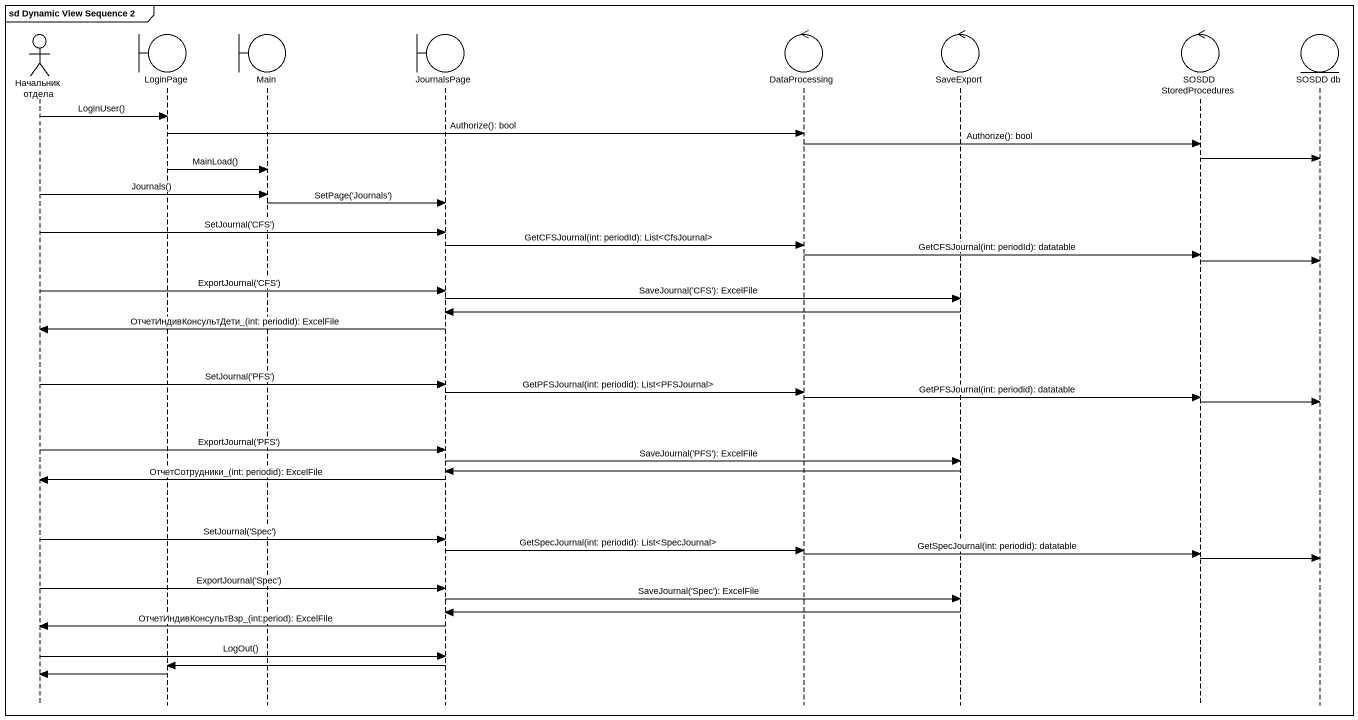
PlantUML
@startuml
mainframe sd Dynamic View Sequence 2
hide footbox
actor "Начальник отдела" as Начальник_отдела
boundary LoginPage
boundary Main
boundary JournalsPage
control DataProcessing
control SaveExport
control "SOSDD StoredProcedures" as SOSDD_StoredProcedures
entity "SOSDD db" as SOSDD_db

Начальник_отдела -> LoginPage : LoginUser()
LoginPage -> DataProcessing : Authorize(): bool
DataProcessing -> SOSDD_StoredProcedures : Authorize(): bool
SOSDD_StoredProcedures -> SOSDD_db
LoginPage -> Main : MainLoad()
Начальник_отдела -> Main : Journals()
Main -> JournalsPage : SetPage('Journals')
Начальник_отдела -> JournalsPage : SetJournal('CFS')
JournalsPage -> DataProcessing : GetCFSJournal(int: periodId): List<CfsJournal>
DataProcessing -> SOSDD_StoredProcedures : GetCFSJournal(int: periodId): datatable
SOSDD_StoredProcedures -> SOSDD_db
Начальник_отдела -> JournalsPage : ExportJournal('CFS')
JournalsPage -> SaveExport : SaveJournal('CFS'): ExcelFile
SaveExport -> JournalsPage
JournalsPage -> Начальник_отдела : ОтчетИндивКонсультДети_(int: periodid): ExcelFile
Начальник_отдела -> JournalsPage : SetJournal('PFS')
JournalsPage -> DataProcessing : GetPFSJournal(int: periodid): List<PFSJournal>
DataProcessing -> SOSDD_StoredProcedures : GetPFSJournal(int: periodid): datatable
SOSDD_StoredProcedures -> SOSDD_db
Начальник_отдела -> JournalsPage : ExportJournal('PFS')
JournalsPage -> SaveExport : SaveJournal('PFS'): ExcelFile
SaveExport -> JournalsPage
JournalsPage -> Начальник_отдела : ОтчетСотрудники_(int: periodid): ExcelFile
Начальник_отдела -> JournalsPage : SetJournal('Spec')
JournalsPage -> DataProcessing : GetSpecJournal(int: periodid): List<SpecJournal>
DataProcessing -> SOSDD_StoredProcedures : GetSpecJournal(int: periodid): datatable
SOSDD_StoredProcedures -> SOSDD_db
Начальник_отдела -> JournalsPage : ExportJournal('Spec')
JournalsPage -> SaveExport : SaveJournal('Spec'): ExcelFile
SaveExport -> JournalsPage
JournalsPage -> Начальник_отдела : ОтчетИндивКонсультВзр_(int:period): ExcelFile
Начальник_отдела -> JournalsPage : LogOut()
JournalsPage -> LoginPage
LoginPage -> Начальник_отдела
@enduml
